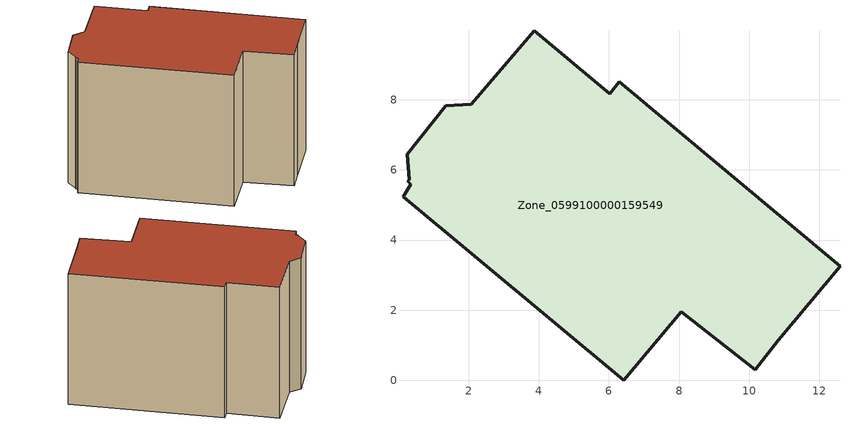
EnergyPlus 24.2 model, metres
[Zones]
Zone_0599100000159549
 floor ground (C_G): 0.3,5.72 0.25,6.44 1.35,7.83 2.08,7.87 3.87,9.97 6.02,8.17 6.3,8.51 12.59,3.25 10.83,1.14 10.18,0.3 8.06,1.96 6.42,0 0.14,5.24 0.35,5.59 0.27,5.68 z0
 wall outside (C_F): 6.02,8.17 3.87,9.97 2.08,7.87 1.35,7.83 0.25,6.44 0.3,5.72 0.27,5.68 0.35,5.59 0.14,5.24 6.42,0 8.06,1.96 10.18,0.3 10.83,1.14 12.59,3.25 6.3,8.51 6.02,8.17 z0:7.72
 roof outside (C_R): 0.14,5.24 6.42,0 8.06,1.96 10.18,0.3 10.83,1.14 12.59,3.25 6.3,8.51 6.02,8.17 3.87,9.97 2.08,7.87 1.35,7.83 0.25,6.44 0.3,5.72 0.27,5.68 0.35,5.59 z7.72
[BUILDING]
Pand.0599100000159549: North Axis=0; Terrain=City; Loads Convergence Tolerance Value=0.04; Temperature Convergence Tolerance Value=0.4; Solar Distribution=FullExterior; Maximum Number of Warmup Days=25; Minimum Number of Warmup Days=1
[Site:Location]
Rotterdam.The.Hague.AP_ZH_NLD Design_Conditions: Latitude=51.96; Longitude=4.45; Time Zone=1; Elevation=-4.5
[SITE:GROUNDTEMPERATURE:BUILDINGSURFACE]
18, 18, 18, 18, 18, 18, 18, 18, 18, 18, 18, 18
[MATERIAL] Thermal Absorptance=0.9; Solar Absorptance=0.7; Visible Absorptance=0.7
Name | Roughness | Thickness | Conductivity | Density | Specific Heat
G.TC.1946 | MediumSmooth | 0.15 | 1 | 540 | 1210
F.TC.1946 | Rough | 0.3 | 0.857143 | 1920 | 840
R.TC.1946 | MediumRough | 0.2 | 0.909091 | 1500 | 1000
[CONSTRUCTION]
C_G: G.TC.1946
C_F: F.TC.1946
C_R: R.TC.1946
[ZONE]
Zone_0599100000159549: Type=1; Multiplier=1; Ceiling Height=Autocalculate; Volume=Autocalculate; Floor Area=autocalculate; Part of Total Floor Area=Yes
[ZONEINFILTRATION:DESIGNFLOWRATE]
Infil_Zone_0599100000159549: Zone or ZoneList or Space or SpaceList=Zone_0599100000159549; Schedule=AlwaysOn; Design Flow Rate Calculation Method=Flow/Area; Flow Rate per Floor Area=0.003; Constant Term Coefficient=1; Temperature Term Coefficient=0; Velocity Term Coefficient=0; Velocity Squared Term Coefficient=0
[HVACTEMPLATE:ZONE:IDEALLOADSAIRSYSTEM]
Zone_0599100000159549: Maximum Heating Supply Air Temperature=50; Minimum Cooling Supply Air Temperature=13; Maximum Heating Supply Air Humidity Ratio=0.0156; Minimum Cooling Supply Air Humidity Ratio=0.0077; Heating Limit=NoLimit; Cooling Limit=NoLimit; Dehumidification Control Type=ConstantSensibleHeatRatio; Cooling Sensible Heat Ratio=0.7; Dehumidification Setpoint=60; Humidification Control Type=None; Humidification Setpoint=30; Outdoor Air Method=None; Outdoor Air Flow Rate per Person=0.00944; Outdoor Air Flow Rate per Zone Floor Area=0; Outdoor Air Flow Rate per Zone=0; Demand Controlled Ventilation Type=None; Outdoor Air Economizer Type=NoEconomizer; Heat Recovery Type=None; Sensible Heat Recovery Effectiveness=0.7; Latent Heat Recovery Effectiveness=0.65
[ZONECONTROL:THERMOSTAT]
ThermostatControl_Zone_0599100000159549: Zone or ZoneList=Zone_0599100000159549; Control Type Schedule=DualSetpointControlType; Control 1=Thermostat_Zone_0599100000159549; Temperature Difference Between Cutout And Setpoint=0
[THERMOSTATSETPOINT:DUALSETPOINT]
Thermostat_Zone_0599100000159549: Heating Setpoint Temperature Schedule=HeatingSetpoint_Zone_0599100000159549; Cooling Setpoint Temperature Schedule=CoolingSetpoint_Zone_0599100000159549
[SCHEDULE:COMPACT]
HeatingSetpoint_Zone_0599100000159549: Through: 12/31, For: AllDays, Until: 24:00, 21
CoolingSetpoint_Zone_0599100000159549: Through: 12/31, For: AllDays, Until: 24:00, 24
DualSetpointControlType: Through: 12/31, For: AllDays, Until: 24:00, 4
AlwaysOn: Through: 12/31, For: AllDays, Until: 24:00, 1
